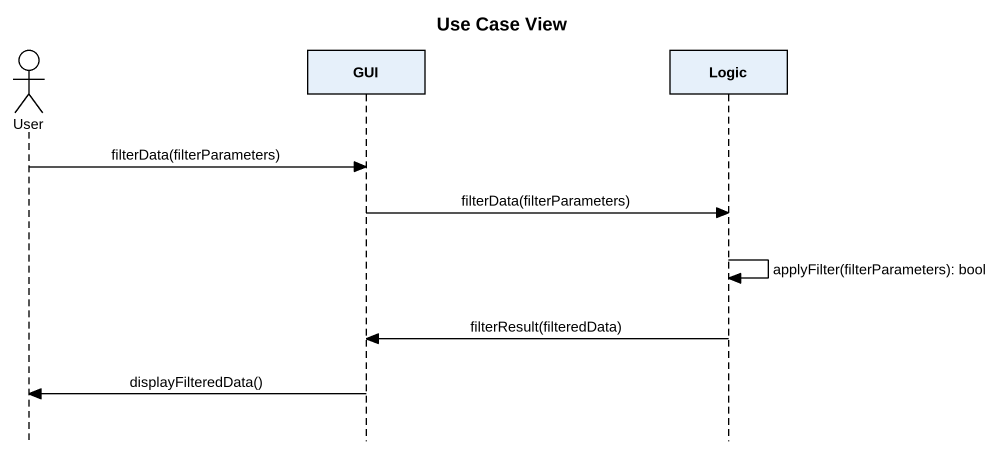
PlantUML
@startuml
title Use Case View
hide footbox
actor User
participant GUI
participant Logic

User -> GUI : filterData(filterParameters)
GUI -> Logic : filterData(filterParameters)
Logic -> Logic : applyFilter(filterParameters): bool
Logic -> GUI : filterResult(filteredData)
GUI -> User : displayFilteredData()
@enduml
